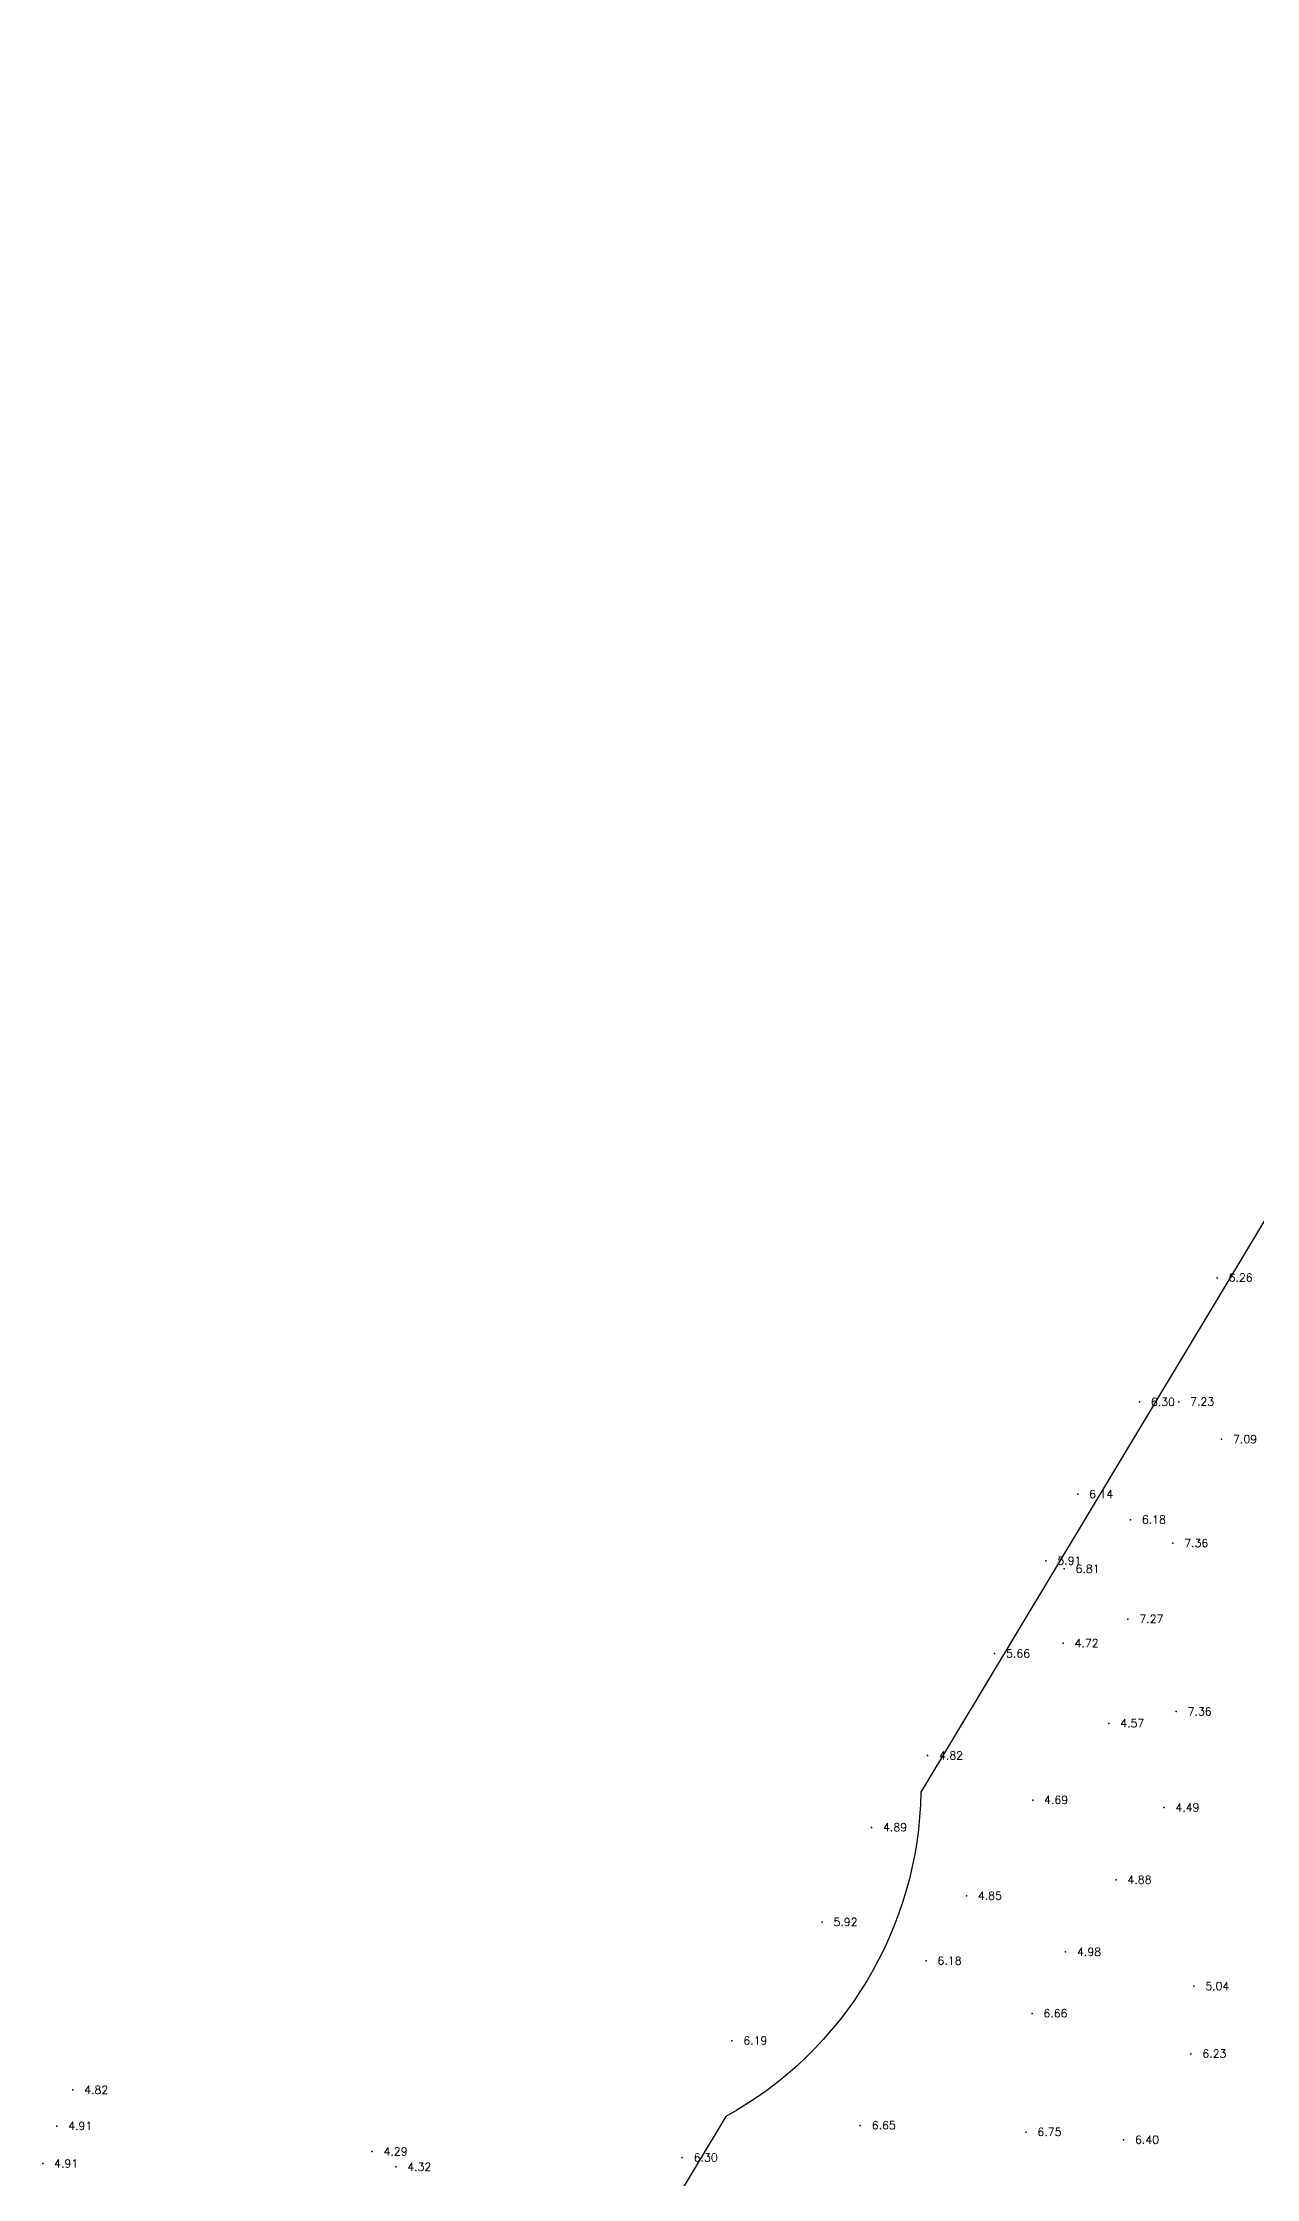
# Model space of a CAD drawing. Header units: millimetres. Extents: x 202260060 to 202696734, y 2689137542 to 2689595480.
# Drawn here: x 202260060 to 202373814, y 2689237993 to 2689438189 of the extents above; entities that cross this region are included whole.
import ezdxf

# ---------------------------------------------------------------- set-up
doc = ezdxf.new("R2010")
doc.units = ezdxf.units.MM
doc.header["$MEASUREMENT"] = 0
doc.layers.add('10', color=7, linetype='Continuous')
doc.layers.add('10-ELEV', color=1, linetype='Continuous')
doc.layers.add('海廣公司承租地線', color=112, linetype='Continuous', true_color=0x23e156)
doc.layers.get('0').off()
doc.styles.add('S6', font='SIMPLEX', dxfattribs={"height": 0.083333})

# ---------------------------------------------------------------- blocks, each defined once
blk = doc.blocks.new('10')
blk.add_point((0, 0))
at = {"layer": '10-ELEV', "style": 'S6'}
blk.add_attdef('ELEV', (2.14, -0.73), '', height=1.5, dxfattribs=at)

msp = doc.modelspace()

# ---------------------------------------------------------------- linework, layer by layer
at = {"layer": '海廣公司承租地線', "flags": 128}
msp.add_lwpolyline([(202486035, 2689206024, -0.4170853), (202521358, 2689170353), (202524570, 2689168529), (202682456, 2689446356), (202682456, 2689446356), (202539467, 2689526368, -0.6083701), (202480712, 2689504362), (202342372, 2689274198, -0.2693183), (202324094, 2689243787), (202311038, 2689222066), (202448494, 2689139291), (202455884, 2689152294, -0.5855261)], format="xyb", close=True, dxfattribs=at)

# ---------------------------------------------------------------- block references
at = {"layer": '10'}
ref = msp.add_blockref('10', (202370148, 2689322417, 6264), dxfattribs=dict(at, xscale=500, yscale=500, zscale=500))
ref.add_attrib('ELEV', '6.26', (202371220, 2689322054, 6264), dxfattribs={"layer": '10-ELEV', "height": 750, "style": 'S6'})
ref = msp.add_blockref('10', (202362867, 2689310766, 6299), dxfattribs=dict(at, xscale=500, yscale=500, zscale=500))
ref.add_attrib('ELEV', '6.30', (202363939, 2689310403, 6299), dxfattribs={"layer": '10-ELEV', "height": 750, "style": 'S6'})
ref = msp.add_blockref('10', (202366540, 2689310787, 7230), dxfattribs=dict(at, xscale=500, yscale=500, zscale=500))
ref.add_attrib('ELEV', '7.23', (202367612, 2689310424, 7230), dxfattribs={"layer": '10-ELEV', "height": 750, "style": 'S6'})
ref = msp.add_blockref('10', (202370564, 2689307271, 7092), dxfattribs=dict(at, xscale=500, yscale=500, zscale=500))
ref.add_attrib('ELEV', '7.09', (202371636, 2689306908, 7092), dxfattribs={"layer": '10-ELEV', "height": 750, "style": 'S6'})
ref = msp.add_blockref('10', (202357078, 2689302120, 6137), dxfattribs=dict(at, xscale=500, yscale=500, zscale=500))
ref.add_attrib('ELEV', '6.14', (202358150, 2689301757, 6137), dxfattribs={"layer": '10-ELEV', "height": 750, "style": 'S6'})
ref = msp.add_blockref('10', (202362021, 2689299733, 6175), dxfattribs=dict(at, xscale=500, yscale=500, zscale=500))
ref.add_attrib('ELEV', '6.18', (202363093, 2689299370, 6175), dxfattribs={"layer": '10-ELEV', "height": 750, "style": 'S6'})
ref = msp.add_blockref('10', (202354100, 2689295878, 5913), dxfattribs=dict(at, xscale=500, yscale=500, zscale=500))
ref.add_attrib('ELEV', '5.91', (202355172, 2689295515, 5913), dxfattribs={"layer": '10-ELEV', "height": 750, "style": 'S6'})
ref = msp.add_blockref('10', (202365993, 2689297532, 7362), dxfattribs=dict(at, xscale=500, yscale=500, zscale=500))
ref.add_attrib('ELEV', '7.36', (202367065, 2689297169, 7362), dxfattribs={"layer": '10-ELEV', "height": 750, "style": 'S6'})
ref = msp.add_blockref('10', (202355802, 2689295116, 6805), dxfattribs=dict(at, xscale=500, yscale=500, zscale=500))
ref.add_attrib('ELEV', '6.81', (202356874, 2689294753, 6805), dxfattribs={"layer": '10-ELEV', "height": 750, "style": 'S6'})
ref = msp.add_blockref('10', (202361783, 2689290420, 7270), dxfattribs=dict(at, xscale=500, yscale=500, zscale=500))
ref.add_attrib('ELEV', '7.27', (202362855, 2689290057, 7270), dxfattribs={"layer": '10-ELEV', "height": 750, "style": 'S6'})
ref = msp.add_blockref('10', (202355715, 2689288145, 4716), dxfattribs=dict(at, xscale=500, yscale=500, zscale=500))
ref.add_attrib('ELEV', '4.72', (202356787, 2689287782, 4716), dxfattribs={"layer": '10-ELEV', "height": 750, "style": 'S6'})
ref = msp.add_blockref('10', (202349290, 2689287178, 5659), dxfattribs=dict(at, xscale=500, yscale=500, zscale=500))
ref.add_attrib('ELEV', '5.66', (202350362, 2689286815, 5659), dxfattribs={"layer": '10-ELEV', "height": 750, "style": 'S6'})
ref = msp.add_blockref('10', (202359991, 2689280641, 4566), dxfattribs=dict(at, xscale=500, yscale=500, zscale=500))
ref.add_attrib('ELEV', '4.57', (202361063, 2689280278, 4566), dxfattribs={"layer": '10-ELEV', "height": 750, "style": 'S6'})
ref = msp.add_blockref('10', (202366307, 2689281749, 7358), dxfattribs=dict(at, xscale=500, yscale=500, zscale=500))
ref.add_attrib('ELEV', '7.36', (202367379, 2689281386, 7358), dxfattribs={"layer": '10-ELEV', "height": 750, "style": 'S6'})
ref = msp.add_blockref('10', (202343006, 2689277619, 4823), dxfattribs=dict(at, xscale=500, yscale=500, zscale=500))
ref.add_attrib('ELEV', '4.82', (202344078, 2689277256, 4823), dxfattribs={"layer": '10-ELEV', "height": 750, "style": 'S6'})
ref = msp.add_blockref('10', (202352854, 2689273454, 4690), dxfattribs=dict(at, xscale=500, yscale=500, zscale=500))
ref.add_attrib('ELEV', '4.69', (202353926, 2689273091, 4690), dxfattribs={"layer": '10-ELEV', "height": 750, "style": 'S6'})
ref = msp.add_blockref('10', (202365167, 2689272748, 4485), dxfattribs=dict(at, xscale=500, yscale=500, zscale=500))
ref.add_attrib('ELEV', '4.49', (202366239, 2689272385, 4485), dxfattribs={"layer": '10-ELEV', "height": 750, "style": 'S6'})
ref = msp.add_blockref('10', (202337758, 2689270887, 4891), dxfattribs=dict(at, xscale=500, yscale=500, zscale=500))
ref.add_attrib('ELEV', '4.89', (202338830, 2689270524, 4891), dxfattribs={"layer": '10-ELEV', "height": 750, "style": 'S6'})
ref = msp.add_blockref('10', (202360671, 2689265970, 4881), dxfattribs=dict(at, xscale=500, yscale=500, zscale=500))
ref.add_attrib('ELEV', '4.88', (202361743, 2689265607, 4881), dxfattribs={"layer": '10-ELEV', "height": 750, "style": 'S6'})
ref = msp.add_blockref('10', (202346646, 2689264471, 4847), dxfattribs=dict(at, xscale=500, yscale=500, zscale=500))
ref.add_attrib('ELEV', '4.85', (202347718, 2689264108, 4847), dxfattribs={"layer": '10-ELEV', "height": 750, "style": 'S6'})
ref = msp.add_blockref('10', (202333116, 2689262008, 5919), dxfattribs=dict(at, xscale=500, yscale=500, zscale=500))
ref.add_attrib('ELEV', '5.92', (202334188, 2689261645, 5919), dxfattribs={"layer": '10-ELEV', "height": 750, "style": 'S6'})
ref = msp.add_blockref('10', (202342862, 2689258379, 6184), dxfattribs=dict(at, xscale=500, yscale=500, zscale=500))
ref.add_attrib('ELEV', '6.18', (202343934, 2689258016, 6184), dxfattribs={"layer": '10-ELEV', "height": 750, "style": 'S6'})
ref = msp.add_blockref('10', (202355941, 2689259207, 4980), dxfattribs=dict(at, xscale=500, yscale=500, zscale=500))
ref.add_attrib('ELEV', '4.98', (202357013, 2689258844, 4980), dxfattribs={"layer": '10-ELEV', "height": 750, "style": 'S6'})
ref = msp.add_blockref('10', (202367966, 2689255999, 5041), dxfattribs=dict(at, xscale=500, yscale=500, zscale=500))
ref.add_attrib('ELEV', '5.04', (202369038, 2689255636, 5041), dxfattribs={"layer": '10-ELEV', "height": 750, "style": 'S6'})
ref = msp.add_blockref('10', (202352793, 2689253451, 6659), dxfattribs=dict(at, xscale=500, yscale=500, zscale=500))
ref.add_attrib('ELEV', '6.66', (202353865, 2689253088, 6659), dxfattribs={"layer": '10-ELEV', "height": 750, "style": 'S6'})
ref = msp.add_blockref('10', (202324662, 2689250887, 6185), dxfattribs=dict(at, xscale=500, yscale=500, zscale=500))
ref.add_attrib('ELEV', '6.19', (202325734, 2689250524, 6185), dxfattribs={"layer": '10-ELEV', "height": 750, "style": 'S6'})
ref = msp.add_blockref('10', (202367692, 2689249672, 6225), dxfattribs=dict(at, xscale=500, yscale=500, zscale=500))
ref.add_attrib('ELEV', '6.23', (202368764, 2689249309, 6225), dxfattribs={"layer": '10-ELEV', "height": 750, "style": 'S6'})
ref = msp.add_blockref('10', (202262879, 2689246272, 4819), dxfattribs=dict(at, xscale=500, yscale=500, zscale=500))
ref.add_attrib('ELEV', '4.82', (202263951, 2689245909, 4819), dxfattribs={"layer": '10-ELEV', "height": 750, "style": 'S6'})
ref = msp.add_blockref('10', (202261379, 2689242889, 4909), dxfattribs=dict(at, xscale=500, yscale=500, zscale=500))
ref.add_attrib('ELEV', '4.91', (202262451, 2689242526, 4909), dxfattribs={"layer": '10-ELEV', "height": 750, "style": 'S6'})
ref = msp.add_blockref('10', (202336699, 2689242951, 6646), dxfattribs=dict(at, xscale=500, yscale=500, zscale=500))
ref.add_attrib('ELEV', '6.65', (202337771, 2689242588, 6646), dxfattribs={"layer": '10-ELEV', "height": 750, "style": 'S6'})
ref = msp.add_blockref('10', (202352233, 2689242325, 6748), dxfattribs=dict(at, xscale=500, yscale=500, zscale=500))
ref.add_attrib('ELEV', '6.75', (202353305, 2689241962, 6748), dxfattribs={"layer": '10-ELEV', "height": 750, "style": 'S6'})
ref = msp.add_blockref('10', (202290937, 2689240501, 4291), dxfattribs=dict(at, xscale=500, yscale=500, zscale=500))
ref.add_attrib('ELEV', '4.29', (202292009, 2689240138, 4291), dxfattribs={"layer": '10-ELEV', "height": 750, "style": 'S6'})
ref = msp.add_blockref('10', (202320011, 2689239931, 6295), dxfattribs=dict(at, xscale=500, yscale=500, zscale=500))
ref.add_attrib('ELEV', '6.30', (202321083, 2689239568, 6295), dxfattribs={"layer": '10-ELEV', "height": 750, "style": 'S6'})
ref = msp.add_blockref('10', (202361380, 2689241601, 6402), dxfattribs=dict(at, xscale=500, yscale=500, zscale=500))
ref.add_attrib('ELEV', '6.40', (202362452, 2689241238, 6402), dxfattribs={"layer": '10-ELEV', "height": 750, "style": 'S6'})
ref = msp.add_blockref('10', (202260060, 2689239369, 4906), dxfattribs=dict(at, xscale=500, yscale=500, zscale=500))
ref.add_attrib('ELEV', '4.91', (202261132, 2689239006, 4906), dxfattribs={"layer": '10-ELEV', "height": 750, "style": 'S6'})
ref = msp.add_blockref('10', (202293165, 2689239062, 4317), dxfattribs=dict(at, xscale=500, yscale=500, zscale=500))
ref.add_attrib('ELEV', '4.32', (202294237, 2689238699, 4317), dxfattribs={"layer": '10-ELEV', "height": 750, "style": 'S6'})

doc.saveas('drawing.dxf')
